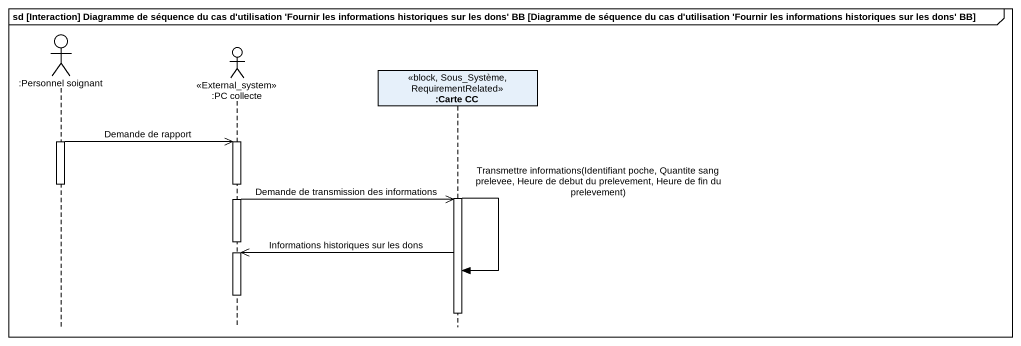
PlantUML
@startuml
mainframe sd [Interaction] Diagramme de séquence du cas d'utilisation 'Fournir les informations historiques sur les dons' BB [Diagramme de séquence du cas d'utilisation 'Fournir les informations historiques sur les dons' BB]
hide footbox
actor ":Personnel soignant" as Personnel_soignant
actor ":PC collecte" as PC_collecte <<External_system>>
participant ":Carte CC" as Carte_CC <<block, Sous_Système, RequirementRelated>>

activate Personnel_soignant
Personnel_soignant ->> PC_collecte : Demande de rapport
activate PC_collecte
deactivate Personnel_soignant
activate Carte_CC
PC_collecte ->> Carte_CC : Demande de transmission des informations
deactivate PC_collecte
Carte_CC ->> PC_collecte : Informations historiques sur les dons
activate PC_collecte
Carte_CC -> Carte_CC : Transmettre informations(Identifiant poche, Quantite sang prelevee, Heure de debut du prelevement, Heure de fin du prelevement)
deactivate PC_collecte
deactivate Carte_CC
@enduml
